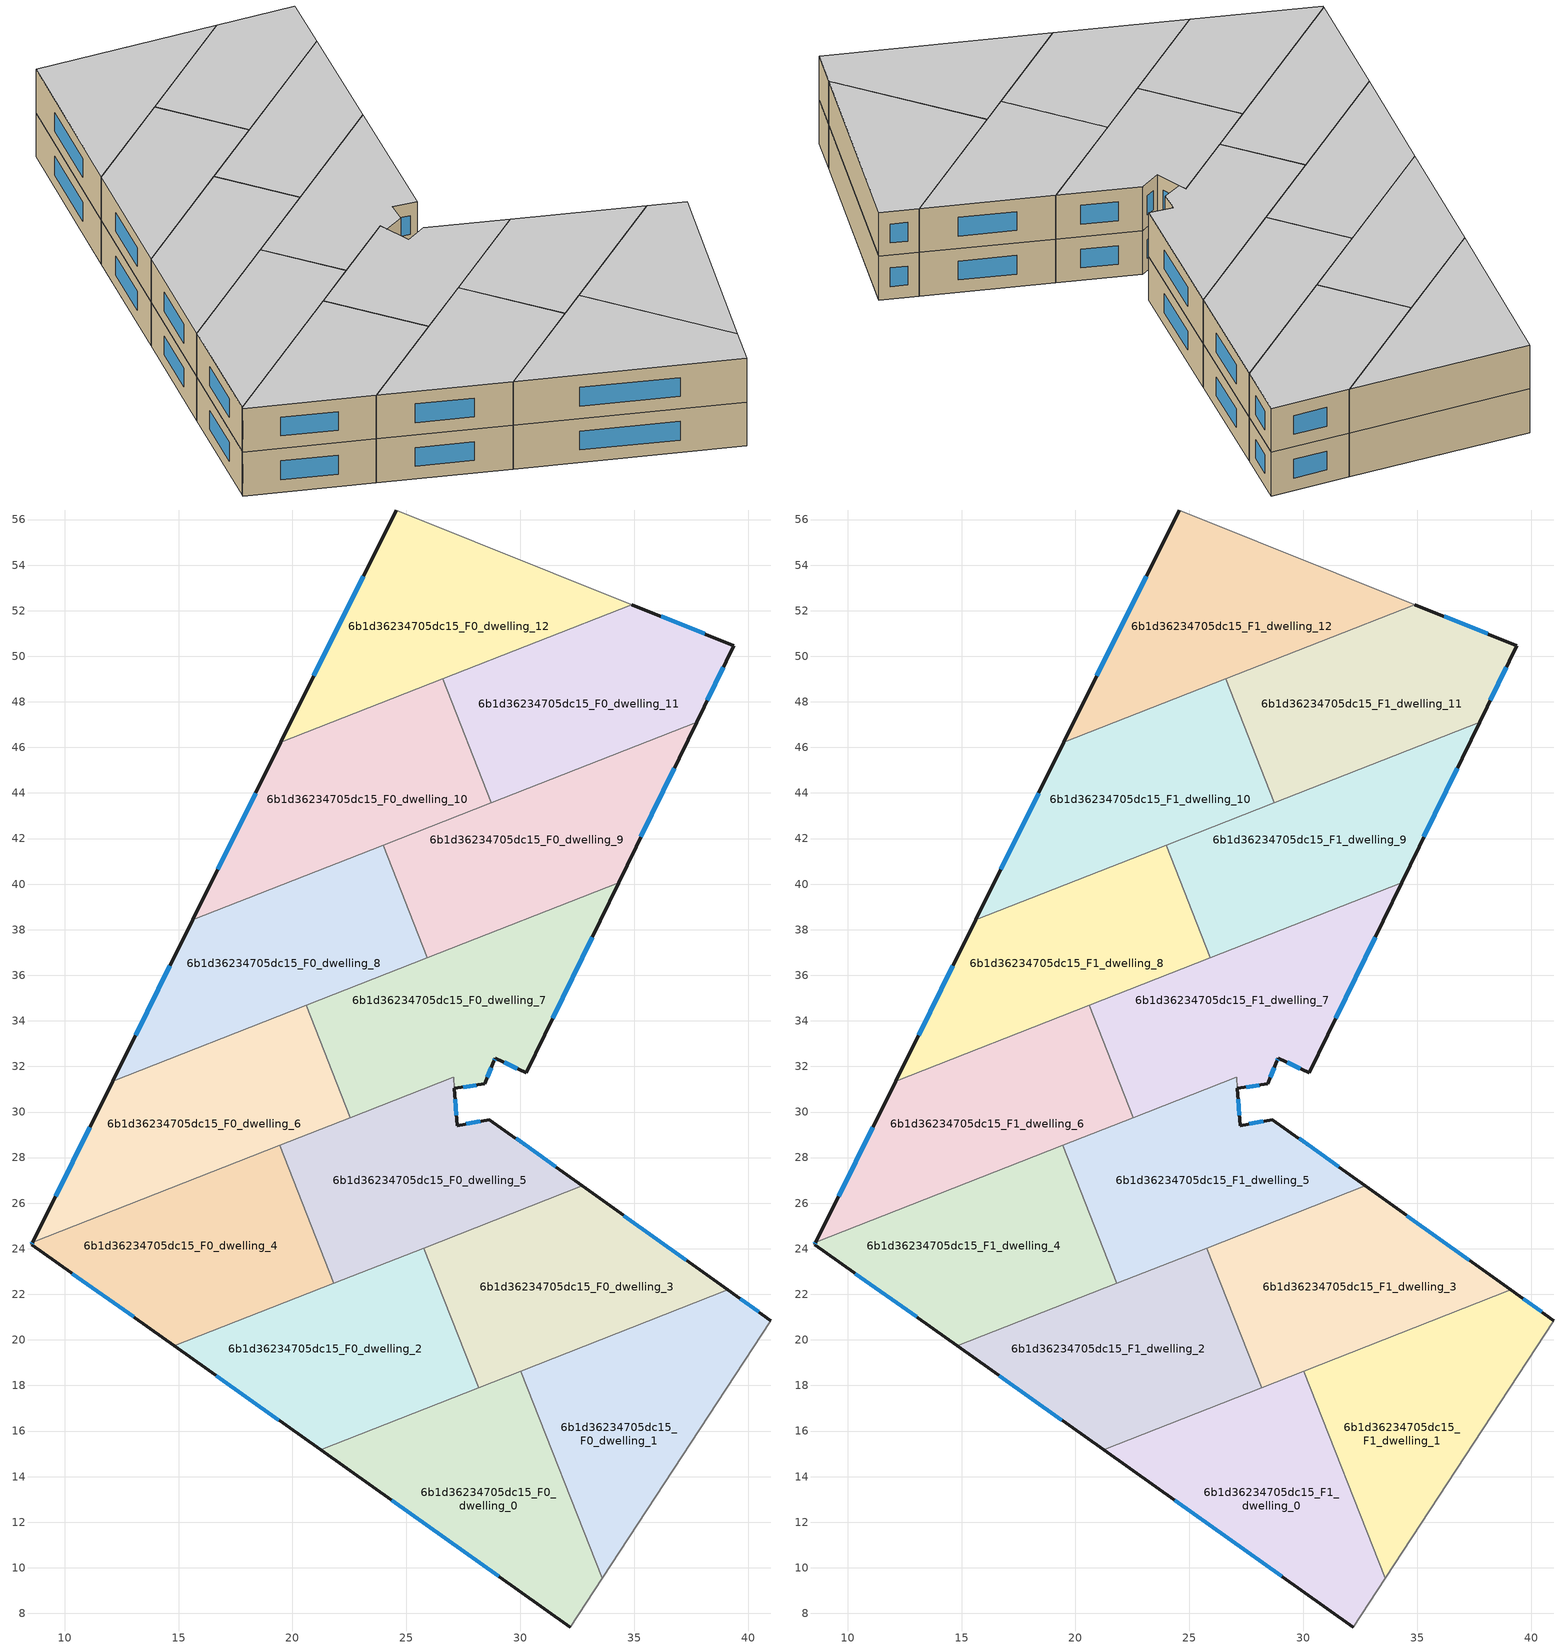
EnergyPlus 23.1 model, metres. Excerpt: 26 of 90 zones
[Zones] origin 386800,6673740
6b1d36234705dc15_F0_dwelling_0
 floor ground (EU_floor_Construction): 30.03,18.63 33.59,9.54 32.19,7.4 21.23,15.18 z0
 wall outside (EU_wall_Construction): 21.23,15.18 32.19,7.4 z0:3
 wall to 6b1d36234705dc15_F0_dwelling_1 (EU_wall_Construction): 33.59,9.54 30.03,18.63 z0:3
 wall adiabatic (EU_wall_Construction): 32.19,7.4 33.59,9.54 z0:3
 wall to 6b1d36234705dc15_F0_dwelling_2 (EU_wall_Construction): 28.17,17.9 21.23,15.18 z0:3
 wall to 6b1d36234705dc15_F0_dwelling_3 (EU_wall_Construction): 30.03,18.63 28.17,17.9 z0:3
 window (EU_Window_Construction): 24.36,12.96 29.06,9.62 z0.86:2.14
6b1d36234705dc15_F0_dwelling_1
 floor ground (EU_floor_Construction): 40.99,20.84 33.59,9.54 30.03,18.63 39.11,22.19 z0
 wall outside (EU_wall_Construction): 40.99,20.84 39.11,22.19 z0:3
 wall adiabatic (EU_wall_Construction): 33.59,9.54 40.99,20.84 z0:3
 wall to 6b1d36234705dc15_F0_dwelling_3 (EU_wall_Construction): 39.11,22.19 30.03,18.63 z0:3
 window (EU_Window_Construction): 40.46,21.23 39.65,21.81 z0.86:2.14
6b1d36234705dc15_F0_dwelling_10
 floor ground (EU_floor_Construction): 26.59,49 28.72,43.57 15.63,38.44 19.49,46.22 z0
 wall outside (EU_wall_Construction): 19.49,46.22 15.63,38.44 z0:3
 wall to 6b1d36234705dc15_F0_dwelling_11 (EU_wall_Construction): 28.72,43.57 26.59,49 z0:3
 wall to 6b1d36234705dc15_F0_dwelling_12 (EU_wall_Construction): 26.59,49 19.49,46.22 z0:3
 wall to 6b1d36234705dc15_F0_dwelling_8 (EU_wall_Construction): 15.63,38.44 23.98,41.71 z0:3
 wall to 6b1d36234705dc15_F0_dwelling_9 (EU_wall_Construction): 23.98,41.71 28.72,43.57 z0:3
 window (EU_Window_Construction): 18.39,44 16.73,40.66 z0.86:2.14
6b1d36234705dc15_F0_dwelling_11
 floor ground (EU_floor_Construction): 39.37,50.47 37.74,47.11 28.72,43.57 26.59,49 34.9,52.26 z0
 wall outside (EU_wall_Construction): 37.74,47.11 39.37,50.47 34.9,52.26 z0:3
 wall to 6b1d36234705dc15_F0_dwelling_9 (EU_wall_Construction): 28.72,43.57 37.74,47.11 z0:3
 wall to 6b1d36234705dc15_F0_dwelling_12 (EU_wall_Construction): 34.9,52.26 26.59,49 z0:3
 window (EU_Window_Construction): 38.2,48.07 38.9,49.51 / 38.09,50.98 36.17,51.75 z0.86:2.14
6b1d36234705dc15_F0_dwelling_12
 floor ground (EU_floor_Construction): 34.9,52.26 19.49,46.22 24.55,56.42 z0
 wall outside (EU_wall_Construction): 24.55,56.42 19.49,46.22 z0:3
 wall adiabatic (EU_wall_Construction): 34.9,52.26 24.55,56.42 z0:3
 window (EU_Window_Construction): 23.1,53.5 20.93,49.13 z0.86:2.14
6b1d36234705dc15_F0_dwelling_2
 floor ground (EU_floor_Construction): 25.77,24.03 28.17,17.9 21.23,15.18 14.82,19.74 z0
 wall outside (EU_wall_Construction): 14.82,19.74 21.23,15.18 z0:3
 wall to 6b1d36234705dc15_F0_dwelling_3 (EU_wall_Construction): 28.17,17.9 25.77,24.03 z0:3
 wall to 6b1d36234705dc15_F0_dwelling_4 (EU_wall_Construction): 21.82,22.48 14.82,19.74 z0:3
 wall to 6b1d36234705dc15_F0_dwelling_5 (EU_wall_Construction): 25.77,24.03 21.82,22.48 z0:3
 window (EU_Window_Construction): 16.65,18.43 19.4,16.48 z0.86:2.14
6b1d36234705dc15_F0_dwelling_3
 floor ground (EU_floor_Construction): 39.11,22.19 28.17,17.9 25.77,24.03 32.72,26.76 z0
 wall outside (EU_wall_Construction): 39.11,22.19 32.72,26.76 z0:3
 wall to 6b1d36234705dc15_F0_dwelling_5 (EU_wall_Construction): 32.72,26.76 25.77,24.03 z0:3
 window (EU_Window_Construction): 37.28,23.49 34.55,25.45 z0.86:2.14
6b1d36234705dc15_F0_dwelling_4
 floor ground (EU_floor_Construction): 19.44,28.54 21.82,22.48 14.82,19.74 8.55,24.18 8.61,24.29 z0
 wall outside (EU_wall_Construction): 8.61,24.29 8.55,24.18 14.82,19.74 z0:3
 wall to 6b1d36234705dc15_F0_dwelling_5 (EU_wall_Construction): 21.82,22.48 19.44,28.54 z0:3
 wall to 6b1d36234705dc15_F0_dwelling_6 (EU_wall_Construction): 19.44,28.54 8.61,24.29 z0:3
 window (EU_Window_Construction): 8.59,24.26 8.57,24.21 / 10.34,22.91 13.03,21.01 z0.86:2.14
6b1d36234705dc15_F0_dwelling_5
 floor ground (EU_floor_Construction): 28.65,29.67 32.72,26.76 21.82,22.48 19.44,28.54 27.06,31.53 27.23,29.4 z0
 wall outside (EU_wall_Construction): 32.72,26.76 28.65,29.67 27.23,29.4 27.1,31.03 z0:3
 wall to 6b1d36234705dc15_F0_dwelling_7 (EU_wall_Construction): 27.06,31.53 22.53,29.75 / 27.1,31.03 27.07,31.53 z0:3
 wall to 6b1d36234705dc15_F0_dwelling_6 (EU_wall_Construction): 22.53,29.75 19.44,28.54 z0:3
 window (EU_Window_Construction): 28.24,29.59 27.63,29.48 / 31.56,27.59 29.81,28.84 / 27.19,29.87 27.14,30.57 z0.86:2.14
6b1d36234705dc15_F0_dwelling_6
 floor ground (EU_floor_Construction): 20.6,34.68 22.53,29.75 8.61,24.29 12.11,31.35 z0
 wall outside (EU_wall_Construction): 12.11,31.35 8.61,24.29 z0:3
 wall to 6b1d36234705dc15_F0_dwelling_7 (EU_wall_Construction): 22.53,29.75 20.6,34.68 z0:3
 wall to 6b1d36234705dc15_F0_dwelling_8 (EU_wall_Construction): 20.6,34.68 12.11,31.35 z0:3
 window (EU_Window_Construction): 11.11,29.33 9.61,26.31 z0.86:2.14
6b1d36234705dc15_F0_dwelling_7
 floor ground (EU_floor_Construction): 34.31,40.05 30.27,31.72 28.89,32.37 28.83,32.22 28.43,31.24 27.1,31.03 27.07,31.53 22.53,29.75 20.6,34.68 z0
 wall outside (EU_wall_Construction): 27.1,31.03 28.43,31.24 28.83,32.22 28.89,32.37 30.27,31.72 34.31,40.05 z0:3
 wall to 6b1d36234705dc15_F0_dwelling_9 (EU_wall_Construction): 34.31,40.05 25.92,36.76 z0:3
 wall to 6b1d36234705dc15_F0_dwelling_8 (EU_wall_Construction): 25.92,36.76 20.6,34.68 z0:3
 window (EU_Window_Construction): 31.42,34.1 33.16,37.67 / 29.28,32.18 29.87,31.91 / 28.85,32.26 28.87,32.33 / 28.55,31.52 28.72,31.94 / 27.48,31.09 28.05,31.18 z0.86:2.14
6b1d36234705dc15_F0_dwelling_8
 floor ground (EU_floor_Construction): 23.98,41.71 25.92,36.76 12.11,31.35 15.63,38.44 z0
 wall outside (EU_wall_Construction): 15.63,38.44 12.11,31.35 z0:3
 wall to 6b1d36234705dc15_F0_dwelling_9 (EU_wall_Construction): 25.92,36.76 23.98,41.71 z0:3
 window (EU_Window_Construction): 14.62,36.41 13.12,33.38 z0.86:2.14
6b1d36234705dc15_F0_dwelling_9
 floor ground (EU_floor_Construction): 37.74,47.11 34.31,40.05 25.92,36.76 23.98,41.71 z0
 wall outside (EU_wall_Construction): 34.31,40.05 37.74,47.11 z0:3
 window (EU_Window_Construction): 35.29,42.07 36.76,45.09 z0.86:2.14
6b1d36234705dc15_F1_dwelling_0
 floor to 6b1d36234705dc15_F0_dwelling_0 (EU_floor_Construction): 30.03,18.63 33.59,9.54 32.19,7.4 21.23,15.18 z3
 wall outside (EU_wall_Construction): 21.23,15.18 32.19,7.4 z3:6
 wall to 6b1d36234705dc15_F1_dwelling_1 (EU_wall_Construction): 33.59,9.54 30.03,18.63 z3:6
 wall adiabatic (EU_wall_Construction): 32.19,7.4 33.59,9.54 z3:6
 wall to 6b1d36234705dc15_F1_dwelling_2 (EU_wall_Construction): 28.17,17.9 21.23,15.18 z3:6
 wall to 6b1d36234705dc15_F1_dwelling_3 (EU_wall_Construction): 30.03,18.63 28.17,17.9 z3:6
 window (EU_Window_Construction): 24.36,12.96 29.06,9.62 z3.86:5.14
 ceiling to 6b1d36234705dc15_F2_dwelling_0 (EU_floor_Construction): 32.19,7.4 33.59,9.54 30.03,18.63 21.23,15.18 z6
6b1d36234705dc15_F1_dwelling_1
 floor to 6b1d36234705dc15_F0_dwelling_1 (EU_floor_Construction): 40.99,20.84 33.59,9.54 30.03,18.63 39.11,22.19 z3
 wall outside (EU_wall_Construction): 40.99,20.84 39.11,22.19 z3:6
 wall adiabatic (EU_wall_Construction): 33.59,9.54 40.99,20.84 z3:6
 wall to 6b1d36234705dc15_F1_dwelling_3 (EU_wall_Construction): 39.11,22.19 30.03,18.63 z3:6
 window (EU_Window_Construction): 40.46,21.23 39.65,21.81 z3.86:5.14
 ceiling to 6b1d36234705dc15_F2_dwelling_1 (EU_floor_Construction): 33.59,9.54 40.99,20.84 39.11,22.19 30.03,18.63 z6
6b1d36234705dc15_F1_dwelling_10
 floor to 6b1d36234705dc15_F0_dwelling_10 (EU_floor_Construction): 26.59,49 28.72,43.57 15.63,38.44 19.49,46.22 z3
 wall outside (EU_wall_Construction): 19.49,46.22 15.63,38.44 z3:6
 wall to 6b1d36234705dc15_F1_dwelling_11 (EU_wall_Construction): 28.72,43.57 26.59,49 z3:6
 wall to 6b1d36234705dc15_F1_dwelling_12 (EU_wall_Construction): 26.59,49 19.49,46.22 z3:6
 wall to 6b1d36234705dc15_F1_dwelling_8 (EU_wall_Construction): 15.63,38.44 23.98,41.71 z3:6
 wall to 6b1d36234705dc15_F1_dwelling_9 (EU_wall_Construction): 23.98,41.71 28.72,43.57 z3:6
 window (EU_Window_Construction): 18.39,44 16.73,40.66 z3.86:5.14
 ceiling to 6b1d36234705dc15_F2_dwelling_10 (EU_floor_Construction): 28.72,43.57 26.59,49 19.49,46.22 15.63,38.44 z6
6b1d36234705dc15_F1_dwelling_11
 floor to 6b1d36234705dc15_F0_dwelling_11 (EU_floor_Construction): 39.37,50.47 37.74,47.11 28.72,43.57 26.59,49 34.9,52.26 z3
 wall outside (EU_wall_Construction): 37.74,47.11 39.37,50.47 34.9,52.26 z3:6
 wall to 6b1d36234705dc15_F1_dwelling_9 (EU_wall_Construction): 28.72,43.57 37.74,47.11 z3:6
 wall to 6b1d36234705dc15_F1_dwelling_12 (EU_wall_Construction): 34.9,52.26 26.59,49 z3:6
 window (EU_Window_Construction): 38.2,48.07 38.9,49.51 / 38.09,50.98 36.17,51.75 z3.86:5.14
 ceiling to 6b1d36234705dc15_F2_dwelling_11 (EU_floor_Construction): 37.74,47.11 39.37,50.47 34.9,52.26 26.59,49 28.72,43.57 z6
6b1d36234705dc15_F1_dwelling_12
 floor to 6b1d36234705dc15_F0_dwelling_12 (EU_floor_Construction): 34.9,52.26 19.49,46.22 24.55,56.42 z3
 wall outside (EU_wall_Construction): 24.55,56.42 19.49,46.22 z3:6
 wall adiabatic (EU_wall_Construction): 34.9,52.26 24.55,56.42 z3:6
 window (EU_Window_Construction): 23.1,53.5 20.93,49.13 z3.86:5.14
 ceiling to 6b1d36234705dc15_F2_dwelling_12 (EU_floor_Construction): 34.9,52.26 24.55,56.42 19.49,46.22 z6
6b1d36234705dc15_F1_dwelling_2
 floor to 6b1d36234705dc15_F0_dwelling_2 (EU_floor_Construction): 25.77,24.03 28.17,17.9 21.23,15.18 14.82,19.74 z3
 wall outside (EU_wall_Construction): 14.82,19.74 21.23,15.18 z3:6
 wall to 6b1d36234705dc15_F1_dwelling_3 (EU_wall_Construction): 28.17,17.9 25.77,24.03 z3:6
 wall to 6b1d36234705dc15_F1_dwelling_4 (EU_wall_Construction): 21.82,22.48 14.82,19.74 z3:6
 wall to 6b1d36234705dc15_F1_dwelling_5 (EU_wall_Construction): 25.77,24.03 21.82,22.48 z3:6
 window (EU_Window_Construction): 16.65,18.43 19.4,16.48 z3.86:5.14
 ceiling to 6b1d36234705dc15_F2_dwelling_2 (EU_floor_Construction): 28.17,17.9 25.77,24.03 14.82,19.74 21.23,15.18 z6
6b1d36234705dc15_F1_dwelling_3
 floor to 6b1d36234705dc15_F0_dwelling_3 (EU_floor_Construction): 39.11,22.19 28.17,17.9 25.77,24.03 32.72,26.76 z3
 wall outside (EU_wall_Construction): 39.11,22.19 32.72,26.76 z3:6
 wall to 6b1d36234705dc15_F1_dwelling_5 (EU_wall_Construction): 32.72,26.76 25.77,24.03 z3:6
 window (EU_Window_Construction): 37.28,23.49 34.55,25.45 z3.86:5.14
 ceiling to 6b1d36234705dc15_F2_dwelling_3 (EU_floor_Construction): 39.11,22.19 32.72,26.76 25.77,24.03 28.17,17.9 z6
6b1d36234705dc15_F1_dwelling_4
 floor to 6b1d36234705dc15_F0_dwelling_4 (EU_floor_Construction): 19.44,28.54 21.82,22.48 14.82,19.74 8.55,24.18 8.61,24.29 z3
 wall outside (EU_wall_Construction): 8.61,24.29 8.55,24.18 14.82,19.74 z3:6
 wall to 6b1d36234705dc15_F1_dwelling_5 (EU_wall_Construction): 21.82,22.48 19.44,28.54 z3:6
 wall to 6b1d36234705dc15_F1_dwelling_6 (EU_wall_Construction): 19.44,28.54 8.61,24.29 z3:6
 window (EU_Window_Construction): 8.59,24.26 8.57,24.21 / 10.34,22.91 13.03,21.01 z3.86:5.14
 ceiling to 6b1d36234705dc15_F2_dwelling_4 (EU_floor_Construction): 21.82,22.48 19.44,28.54 8.61,24.29 8.55,24.18 14.82,19.74 z6
6b1d36234705dc15_F1_dwelling_5
 floor to 6b1d36234705dc15_F0_dwelling_5 (EU_floor_Construction): 28.65,29.67 32.72,26.76 21.82,22.48 19.44,28.54 27.07,31.53 27.23,29.4 z3
 wall outside (EU_wall_Construction): 32.72,26.76 28.65,29.67 27.23,29.4 27.1,31.03 z3:6
 wall to 6b1d36234705dc15_F1_dwelling_7 (EU_wall_Construction): 27.06,31.53 22.53,29.75 / 27.1,31.03 27.07,31.53 z3:6
 wall to 6b1d36234705dc15_F1_dwelling_6 (EU_wall_Construction): 22.53,29.75 19.44,28.54 z3:6
 window (EU_Window_Construction): 28.24,29.59 27.63,29.48 / 31.56,27.59 29.81,28.84 / 27.19,29.87 27.14,30.57 z3.86:5.14
 ceiling to 6b1d36234705dc15_F2_dwelling_5 (EU_floor_Construction): 32.72,26.76 28.65,29.67 27.23,29.4 27.07,31.53 19.44,28.54 21.82,22.48 z6
6b1d36234705dc15_F1_dwelling_6
 floor to 6b1d36234705dc15_F0_dwelling_6 (EU_floor_Construction): 20.6,34.68 22.53,29.75 8.61,24.29 12.11,31.35 z3
 wall outside (EU_wall_Construction): 12.11,31.35 8.61,24.29 z3:6
 wall to 6b1d36234705dc15_F1_dwelling_7 (EU_wall_Construction): 22.53,29.75 20.6,34.68 z3:6
 wall to 6b1d36234705dc15_F1_dwelling_8 (EU_wall_Construction): 20.6,34.68 12.11,31.35 z3:6
 window (EU_Window_Construction): 11.11,29.33 9.61,26.31 z3.86:5.14
 ceiling to 6b1d36234705dc15_F2_dwelling_6 (EU_floor_Construction): 22.53,29.75 20.6,34.68 12.11,31.35 8.61,24.29 z6
6b1d36234705dc15_F1_dwelling_7
 floor to 6b1d36234705dc15_F0_dwelling_7 (EU_floor_Construction): 34.31,40.05 30.27,31.72 28.89,32.37 28.83,32.22 28.43,31.24 27.1,31.03 27.07,31.53 22.53,29.75 20.6,34.68 z3
 wall outside (EU_wall_Construction): 27.1,31.03 28.43,31.24 28.83,32.22 28.89,32.37 30.27,31.72 34.31,40.05 z3:6
 wall to 6b1d36234705dc15_F1_dwelling_9 (EU_wall_Construction): 34.31,40.05 25.92,36.76 z3:6
 wall to 6b1d36234705dc15_F1_dwelling_8 (EU_wall_Construction): 25.92,36.76 20.6,34.68 z3:6
 window (EU_Window_Construction): 31.42,34.1 33.16,37.67 / 29.28,32.18 29.87,31.91 / 28.85,32.26 28.87,32.33 / 28.55,31.52 28.72,31.94 / 27.48,31.09 28.05,31.18 z3.86:5.14
 ceiling to 6b1d36234705dc15_F2_dwelling_7 (EU_floor_Construction): 30.27,31.72 34.31,40.05 20.6,34.68 22.53,29.75 27.07,31.53 27.1,31.03 28.43,31.24 28.83,32.22 28.89,32.37 z6
6b1d36234705dc15_F1_dwelling_8
 floor to 6b1d36234705dc15_F0_dwelling_8 (EU_floor_Construction): 23.98,41.71 25.92,36.76 12.11,31.35 15.63,38.44 z3
 wall outside (EU_wall_Construction): 15.63,38.44 12.11,31.35 z3:6
 wall to 6b1d36234705dc15_F1_dwelling_9 (EU_wall_Construction): 25.92,36.76 23.98,41.71 z3:6
 window (EU_Window_Construction): 14.62,36.41 13.12,33.38 z3.86:5.14
 ceiling to 6b1d36234705dc15_F2_dwelling_8 (EU_floor_Construction): 25.92,36.76 23.98,41.71 15.63,38.44 12.11,31.35 z6
6b1d36234705dc15_F1_dwelling_9
 floor to 6b1d36234705dc15_F0_dwelling_9 (EU_floor_Construction): 37.74,47.11 34.31,40.05 25.92,36.76 23.98,41.71 z3
 wall outside (EU_wall_Construction): 34.31,40.05 37.74,47.11 z3:6
 window (EU_Window_Construction): 35.29,42.07 36.76,45.09 z3.86:5.14
 ceiling to 6b1d36234705dc15_F2_dwelling_9 (EU_floor_Construction): 34.31,40.05 37.74,47.11 23.98,41.71 25.92,36.76 z6
[Building]
EU S2 Campaign: North Axis=0; Terrain=City; Solar Distribution=FullExterior
[Site:Location]
Helsinki-Vantaa.AP: Latitude=60.317; Longitude=24.963; Time Zone=2; Elevation=54.6
[SizingPeriod:WeatherFileDays]
AnnualSizingPeriod: Begin Month=1; Begin Day of Month=1; End Month=12; End Day of Month=31; Day of Week for Start Day=Monday; Use Weather File Daylight Saving Period=No; Use Weather File Rain and Snow Indicators=No
[MATERIAL]
EU_InternalMass_Material: Roughness=MediumRough; Thickness=0.1; Conductivity=1; Density=1800; Specific Heat=900; Thermal Absorptance=0.9; Solar Absorptance=0.7; Visible Absorptance=0.7
[MATERIAL:NOMASS] Roughness=MediumRough; Thermal Absorptance=0.9; Solar Absorptance=0.7; Visible Absorptance=0.7
Name | Thermal Resistance
EU_wall_NoMass | 1.10183
EU_floor_NoMass | 1.70606
[WINDOWMATERIAL:SIMPLEGLAZINGSYSTEM]
EU_Window_SimpleGlazing: UFactor=3.11035; Solar Heat Gain Coefficient=0.8; Visible Transmittance=0.8
[CONSTRUCTION]
EU_wall_Construction: EU_wall_NoMass
EU_floor_Construction: EU_floor_NoMass
EU_Window_Construction: EU_Window_SimpleGlazing
EU_InternalMass_Construction: EU_InternalMass_Material
[ZONE] Type=1; Multiplier=1; Ceiling Height=autocalculate; Floor Area=autocalculate; Part of Total Floor Area=Yes
Name | Volume
6b1d36234705dc15_F0_dwelling_0; 6b1d36234705dc15_F1_dwelling_0 | 189.775
6b1d36234705dc15_F0_dwelling_1; 6b1d36234705dc15_F1_dwelling_1 | 189.795
6b1d36234705dc15_F0_dwelling_10; 6b1d36234705dc15_F1_dwelling_10 | 189.772
6b1d36234705dc15_F0_dwelling_11; 6b1d36234705dc15_F1_dwelling_11; 6b1d36234705dc15_F0_dwelling_2; 6b1d36234705dc15_F1_dwelling_2 | 189.777
6b1d36234705dc15_F0_dwelling_12; 6b1d36234705dc15_F1_dwelling_12 | 189.807
6b1d36234705dc15_F0_dwelling_3; 6b1d36234705dc15_F1_dwelling_3 | 189.779
6b1d36234705dc15_F0_dwelling_4; 6b1d36234705dc15_F1_dwelling_4 | 188.34
6b1d36234705dc15_F0_dwelling_5 | 185.131
6b1d36234705dc15_F1_dwelling_5 | 185.147
6b1d36234705dc15_F0_dwelling_6; 6b1d36234705dc15_F1_dwelling_6 | 191.244
6b1d36234705dc15_F0_dwelling_7; 6b1d36234705dc15_F1_dwelling_7 | 194.443
6b1d36234705dc15_F0_dwelling_8; 6b1d36234705dc15_F1_dwelling_8 | 189.802
6b1d36234705dc15_F0_dwelling_9; 6b1d36234705dc15_F1_dwelling_9 | 189.782
[INTERNALMASS] Construction=EU_InternalMass_Construction
Name | Zone or ZoneList | Surface Area
6b1d36234705dc15_F0_dwelling_0_EU_InternalMass | 6b1d36234705dc15_F0_dwelling_0 | 63.258
6b1d36234705dc15_F0_dwelling_1_EU_InternalMass | 6b1d36234705dc15_F0_dwelling_1 | 63.2624
6b1d36234705dc15_F0_dwelling_2_EU_InternalMass | 6b1d36234705dc15_F0_dwelling_2 | 63.2564
6b1d36234705dc15_F0_dwelling_3_EU_InternalMass | 6b1d36234705dc15_F0_dwelling_3 | 63.2593
6b1d36234705dc15_F0_dwelling_4_EU_InternalMass | 6b1d36234705dc15_F0_dwelling_4 | 62.7788
6b1d36234705dc15_F0_dwelling_5_EU_InternalMass | 6b1d36234705dc15_F0_dwelling_5 | 61.716
6b1d36234705dc15_F0_dwelling_6_EU_InternalMass | 6b1d36234705dc15_F0_dwelling_6 | 63.7488
6b1d36234705dc15_F0_dwelling_7_EU_InternalMass | 6b1d36234705dc15_F0_dwelling_7 | 64.8166
6b1d36234705dc15_F0_dwelling_8_EU_InternalMass | 6b1d36234705dc15_F0_dwelling_8 | 63.2682
6b1d36234705dc15_F0_dwelling_9_EU_InternalMass | 6b1d36234705dc15_F0_dwelling_9 | 63.273
6b1d36234705dc15_F0_dwelling_10_EU_InternalMass | 6b1d36234705dc15_F0_dwelling_10 | 63.2556
6b1d36234705dc15_F0_dwelling_11_EU_InternalMass | 6b1d36234705dc15_F0_dwelling_11 | 63.2594
6b1d36234705dc15_F0_dwelling_12_EU_InternalMass | 6b1d36234705dc15_F0_dwelling_12 | 63.2689
6b1d36234705dc15_F1_dwelling_0_EU_InternalMass | 6b1d36234705dc15_F1_dwelling_0 | 63.258
6b1d36234705dc15_F1_dwelling_1_EU_InternalMass | 6b1d36234705dc15_F1_dwelling_1 | 63.2624
6b1d36234705dc15_F1_dwelling_2_EU_InternalMass | 6b1d36234705dc15_F1_dwelling_2 | 63.2564
6b1d36234705dc15_F1_dwelling_3_EU_InternalMass | 6b1d36234705dc15_F1_dwelling_3 | 63.2593
6b1d36234705dc15_F1_dwelling_4_EU_InternalMass | 6b1d36234705dc15_F1_dwelling_4 | 62.7788
6b1d36234705dc15_F1_dwelling_5_EU_InternalMass | 6b1d36234705dc15_F1_dwelling_5 | 61.716
6b1d36234705dc15_F1_dwelling_6_EU_InternalMass | 6b1d36234705dc15_F1_dwelling_6 | 63.7488
6b1d36234705dc15_F1_dwelling_7_EU_InternalMass | 6b1d36234705dc15_F1_dwelling_7 | 64.8166
6b1d36234705dc15_F1_dwelling_8_EU_InternalMass | 6b1d36234705dc15_F1_dwelling_8 | 63.2682
6b1d36234705dc15_F1_dwelling_9_EU_InternalMass | 6b1d36234705dc15_F1_dwelling_9 | 63.273
6b1d36234705dc15_F1_dwelling_10_EU_InternalMass | 6b1d36234705dc15_F1_dwelling_10 | 63.2556
6b1d36234705dc15_F1_dwelling_11_EU_InternalMass | 6b1d36234705dc15_F1_dwelling_11 | 63.2594
6b1d36234705dc15_F1_dwelling_12_EU_InternalMass | 6b1d36234705dc15_F1_dwelling_12 | 63.2689
[OTHEREQUIPMENT] Fuel Type=Electricity; Design Level Calculation Method=Watts/Area; Power per Zone Floor Area=1; Fraction Latent=0; Fraction Radiant=0; Fraction Lost=0; Carbon Dioxide Generation Rate=0; EndUse Subcategory=EU_Step8_InternalGains
Name | Zone or ZoneList or Space or SpaceList | Schedule
EU_Step8_InternalGain_6b1d36234705dc15_F0_dwelling_0_f000 | 6b1d36234705dc15_F0_dwelling_0 | EU_Step8_GainSchedule_6b1d36234705dc15_F0_dwelling_0_f000
EU_Step8_InternalGain_6b1d36234705dc15_F0_dwelling_1_f000 | 6b1d36234705dc15_F0_dwelling_1 | EU_Step8_GainSchedule_6b1d36234705dc15_F0_dwelling_1_f000
EU_Step8_InternalGain_6b1d36234705dc15_F0_dwelling_2_f000 | 6b1d36234705dc15_F0_dwelling_2 | EU_Step8_GainSchedule_6b1d36234705dc15_F0_dwelling_2_f000
EU_Step8_InternalGain_6b1d36234705dc15_F0_dwelling_3_f000 | 6b1d36234705dc15_F0_dwelling_3 | EU_Step8_GainSchedule_6b1d36234705dc15_F0_dwelling_3_f000
EU_Step8_InternalGain_6b1d36234705dc15_F0_dwelling_4_f000 | 6b1d36234705dc15_F0_dwelling_4 | EU_Step8_GainSchedule_6b1d36234705dc15_F0_dwelling_4_f000
EU_Step8_InternalGain_6b1d36234705dc15_F0_dwelling_5_f000 | 6b1d36234705dc15_F0_dwelling_5 | EU_Step8_GainSchedule_6b1d36234705dc15_F0_dwelling_5_f000
EU_Step8_InternalGain_6b1d36234705dc15_F0_dwelling_6_f000 | 6b1d36234705dc15_F0_dwelling_6 | EU_Step8_GainSchedule_6b1d36234705dc15_F0_dwelling_6_f000
EU_Step8_InternalGain_6b1d36234705dc15_F0_dwelling_7_f000 | 6b1d36234705dc15_F0_dwelling_7 | EU_Step8_GainSchedule_6b1d36234705dc15_F0_dwelling_7_f000
EU_Step8_InternalGain_6b1d36234705dc15_F0_dwelling_8_f000 | 6b1d36234705dc15_F0_dwelling_8 | EU_Step8_GainSchedule_6b1d36234705dc15_F0_dwelling_8_f000
EU_Step8_InternalGain_6b1d36234705dc15_F0_dwelling_9_f000 | 6b1d36234705dc15_F0_dwelling_9 | EU_Step8_GainSchedule_6b1d36234705dc15_F0_dwelling_9_f000
EU_Step8_InternalGain_6b1d36234705dc15_F0_dwelling_10_f000 | 6b1d36234705dc15_F0_dwelling_10 | EU_Step8_GainSchedule_6b1d36234705dc15_F0_dwelling_10_f000
EU_Step8_InternalGain_6b1d36234705dc15_F0_dwelling_11_f000 | 6b1d36234705dc15_F0_dwelling_11 | EU_Step8_GainSchedule_6b1d36234705dc15_F0_dwelling_11_f000
EU_Step8_InternalGain_6b1d36234705dc15_F0_dwelling_12_f000 | 6b1d36234705dc15_F0_dwelling_12 | EU_Step8_GainSchedule_6b1d36234705dc15_F0_dwelling_12_f000
EU_Step8_InternalGain_6b1d36234705dc15_F1_dwelling_0_f000 | 6b1d36234705dc15_F1_dwelling_0 | EU_Step8_GainSchedule_6b1d36234705dc15_F1_dwelling_0_f000
EU_Step8_InternalGain_6b1d36234705dc15_F1_dwelling_1_f000 | 6b1d36234705dc15_F1_dwelling_1 | EU_Step8_GainSchedule_6b1d36234705dc15_F1_dwelling_1_f000
EU_Step8_InternalGain_6b1d36234705dc15_F1_dwelling_2_f000 | 6b1d36234705dc15_F1_dwelling_2 | EU_Step8_GainSchedule_6b1d36234705dc15_F1_dwelling_2_f000
EU_Step8_InternalGain_6b1d36234705dc15_F1_dwelling_3_f000 | 6b1d36234705dc15_F1_dwelling_3 | EU_Step8_GainSchedule_6b1d36234705dc15_F1_dwelling_3_f000
EU_Step8_InternalGain_6b1d36234705dc15_F1_dwelling_4_f000 | 6b1d36234705dc15_F1_dwelling_4 | EU_Step8_GainSchedule_6b1d36234705dc15_F1_dwelling_4_f000
EU_Step8_InternalGain_6b1d36234705dc15_F1_dwelling_5_f000 | 6b1d36234705dc15_F1_dwelling_5 | EU_Step8_GainSchedule_6b1d36234705dc15_F1_dwelling_5_f000
EU_Step8_InternalGain_6b1d36234705dc15_F1_dwelling_6_f000 | 6b1d36234705dc15_F1_dwelling_6 | EU_Step8_GainSchedule_6b1d36234705dc15_F1_dwelling_6_f000
EU_Step8_InternalGain_6b1d36234705dc15_F1_dwelling_7_f000 | 6b1d36234705dc15_F1_dwelling_7 | EU_Step8_GainSchedule_6b1d36234705dc15_F1_dwelling_7_f000
EU_Step8_InternalGain_6b1d36234705dc15_F1_dwelling_8_f000 | 6b1d36234705dc15_F1_dwelling_8 | EU_Step8_GainSchedule_6b1d36234705dc15_F1_dwelling_8_f000
EU_Step8_InternalGain_6b1d36234705dc15_F1_dwelling_9_f000 | 6b1d36234705dc15_F1_dwelling_9 | EU_Step8_GainSchedule_6b1d36234705dc15_F1_dwelling_9_f000
EU_Step8_InternalGain_6b1d36234705dc15_F1_dwelling_10_f000 | 6b1d36234705dc15_F1_dwelling_10 | EU_Step8_GainSchedule_6b1d36234705dc15_F1_dwelling_10_f000
EU_Step8_InternalGain_6b1d36234705dc15_F1_dwelling_11_f000 | 6b1d36234705dc15_F1_dwelling_11 | EU_Step8_GainSchedule_6b1d36234705dc15_F1_dwelling_11_f000
EU_Step8_InternalGain_6b1d36234705dc15_F1_dwelling_12_f000 | 6b1d36234705dc15_F1_dwelling_12 | EU_Step8_GainSchedule_6b1d36234705dc15_F1_dwelling_12_f000
[ZONEVENTILATION:DESIGNFLOWRATE] Schedule=EU_AlwaysOn; Design Flow Rate Calculation Method=AirChanges/Hour; Air Changes per Hour=0.756316; Ventilation Type=Natural; Fan Pressure Rise=0; Fan Total Efficiency=1; Constant Term Coefficient=1; Temperature Term Coefficient=0; Velocity Term Coefficient=0; Velocity Squared Term Coefficient=0; Minimum Indoor Temperature=-100; Maximum Indoor Temperature=100; Delta Temperature=-100; Minimum Outdoor Temperature=-100; Maximum Outdoor Temperature=100; Maximum Wind Speed=40
Name | Zone or ZoneList or Space or SpaceList
EU_ConstantAir_6b1d36234705dc15_F0_dwelling_0 | 6b1d36234705dc15_F0_dwelling_0
EU_ConstantAir_6b1d36234705dc15_F0_dwelling_1 | 6b1d36234705dc15_F0_dwelling_1
EU_ConstantAir_6b1d36234705dc15_F0_dwelling_2 | 6b1d36234705dc15_F0_dwelling_2
EU_ConstantAir_6b1d36234705dc15_F0_dwelling_3 | 6b1d36234705dc15_F0_dwelling_3
EU_ConstantAir_6b1d36234705dc15_F0_dwelling_4 | 6b1d36234705dc15_F0_dwelling_4
EU_ConstantAir_6b1d36234705dc15_F0_dwelling_5 | 6b1d36234705dc15_F0_dwelling_5
EU_ConstantAir_6b1d36234705dc15_F0_dwelling_6 | 6b1d36234705dc15_F0_dwelling_6
EU_ConstantAir_6b1d36234705dc15_F0_dwelling_7 | 6b1d36234705dc15_F0_dwelling_7
EU_ConstantAir_6b1d36234705dc15_F0_dwelling_8 | 6b1d36234705dc15_F0_dwelling_8
EU_ConstantAir_6b1d36234705dc15_F0_dwelling_9 | 6b1d36234705dc15_F0_dwelling_9
EU_ConstantAir_6b1d36234705dc15_F0_dwelling_10 | 6b1d36234705dc15_F0_dwelling_10
EU_ConstantAir_6b1d36234705dc15_F0_dwelling_11 | 6b1d36234705dc15_F0_dwelling_11
EU_ConstantAir_6b1d36234705dc15_F0_dwelling_12 | 6b1d36234705dc15_F0_dwelling_12
EU_ConstantAir_6b1d36234705dc15_F1_dwelling_0 | 6b1d36234705dc15_F1_dwelling_0
EU_ConstantAir_6b1d36234705dc15_F1_dwelling_1 | 6b1d36234705dc15_F1_dwelling_1
EU_ConstantAir_6b1d36234705dc15_F1_dwelling_2 | 6b1d36234705dc15_F1_dwelling_2
EU_ConstantAir_6b1d36234705dc15_F1_dwelling_3 | 6b1d36234705dc15_F1_dwelling_3
EU_ConstantAir_6b1d36234705dc15_F1_dwelling_4 | 6b1d36234705dc15_F1_dwelling_4
EU_ConstantAir_6b1d36234705dc15_F1_dwelling_5 | 6b1d36234705dc15_F1_dwelling_5
EU_ConstantAir_6b1d36234705dc15_F1_dwelling_6 | 6b1d36234705dc15_F1_dwelling_6
EU_ConstantAir_6b1d36234705dc15_F1_dwelling_7 | 6b1d36234705dc15_F1_dwelling_7
EU_ConstantAir_6b1d36234705dc15_F1_dwelling_8 | 6b1d36234705dc15_F1_dwelling_8
EU_ConstantAir_6b1d36234705dc15_F1_dwelling_9 | 6b1d36234705dc15_F1_dwelling_9
EU_ConstantAir_6b1d36234705dc15_F1_dwelling_10 | 6b1d36234705dc15_F1_dwelling_10
EU_ConstantAir_6b1d36234705dc15_F1_dwelling_11 | 6b1d36234705dc15_F1_dwelling_11
EU_ConstantAir_6b1d36234705dc15_F1_dwelling_12 | 6b1d36234705dc15_F1_dwelling_12
[HVACTEMPLATE:THERMOSTAT] Constant Heating Setpoint=20; Constant Cooling Setpoint=50
EU_HeatOnly_6b1d36234705dc15_F0_dwelling_0; EU_HeatOnly_6b1d36234705dc15_F0_dwelling_1; EU_HeatOnly_6b1d36234705dc15_F0_dwelling_2; EU_HeatOnly_6b1d36234705dc15_F0_dwelling_3; EU_HeatOnly_6b1d36234705dc15_F0_dwelling_4; EU_HeatOnly_6b1d36234705dc15_F0_dwelling_5; EU_HeatOnly_6b1d36234705dc15_F0_dwelling_6; EU_HeatOnly_6b1d36234705dc15_F0_dwelling_7; EU_HeatOnly_6b1d36234705dc15_F0_dwelling_8; EU_HeatOnly_6b1d36234705dc15_F0_dwelling_9; EU_HeatOnly_6b1d36234705dc15_F0_dwelling_10; EU_HeatOnly_6b1d36234705dc15_F0_dwelling_11; EU_HeatOnly_6b1d36234705dc15_F0_dwelling_12; EU_HeatOnly_6b1d36234705dc15_F1_dwelling_0; EU_HeatOnly_6b1d36234705dc15_F1_dwelling_1; EU_HeatOnly_6b1d36234705dc15_F1_dwelling_2; EU_HeatOnly_6b1d36234705dc15_F1_dwelling_3; EU_HeatOnly_6b1d36234705dc15_F1_dwelling_4; EU_HeatOnly_6b1d36234705dc15_F1_dwelling_5; EU_HeatOnly_6b1d36234705dc15_F1_dwelling_6; EU_HeatOnly_6b1d36234705dc15_F1_dwelling_7; EU_HeatOnly_6b1d36234705dc15_F1_dwelling_8; EU_HeatOnly_6b1d36234705dc15_F1_dwelling_9; EU_HeatOnly_6b1d36234705dc15_F1_dwelling_10; EU_HeatOnly_6b1d36234705dc15_F1_dwelling_11; EU_HeatOnly_6b1d36234705dc15_F1_dwelling_12; EU_HeatOnly_6b1d36234705dc15_F2_dwelling_0; EU_HeatOnly_6b1d36234705dc15_F2_dwelling_1; EU_HeatOnly_6b1d36234705dc15_F2_dwelling_2; EU_HeatOnly_6b1d36234705dc15_F2_dwelling_3; EU_HeatOnly_6b1d36234705dc15_F2_dwelling_4; EU_HeatOnly_6b1d36234705dc15_F2_dwelling_5; EU_HeatOnly_6b1d36234705dc15_F2_dwelling_6; EU_HeatOnly_6b1d36234705dc15_F2_dwelling_7; EU_HeatOnly_6b1d36234705dc15_F2_dwelling_8; EU_HeatOnly_6b1d36234705dc15_F2_dwelling_9; EU_HeatOnly_6b1d36234705dc15_F2_dwelling_10; EU_HeatOnly_6b1d36234705dc15_F2_dwelling_11; EU_HeatOnly_6b1d36234705dc15_F2_dwelling_12; EU_HeatOnly_6b1d36234705dc15_F3_dwelling_0; EU_HeatOnly_6b1d36234705dc15_F3_dwelling_1; EU_HeatOnly_6b1d36234705dc15_F3_dwelling_2; EU_HeatOnly_6b1d36234705dc15_F3_dwelling_3; EU_HeatOnly_6b1d36234705dc15_F3_dwelling_4; EU_HeatOnly_6b1d36234705dc15_F3_dwelling_5; EU_HeatOnly_6b1d36234705dc15_F3_dwelling_6; EU_HeatOnly_6b1d36234705dc15_F3_dwelling_7; EU_HeatOnly_6b1d36234705dc15_F3_dwelling_8; EU_HeatOnly_6b1d36234705dc15_F3_dwelling_9; EU_HeatOnly_6b1d36234705dc15_F3_dwelling_10; EU_HeatOnly_6b1d36234705dc15_F3_dwelling_11; EU_HeatOnly_6b1d36234705dc15_F3_dwelling_12; EU_HeatOnly_6b1d36234705dc15_F4_dwelling_0; EU_HeatOnly_6b1d36234705dc15_F4_dwelling_1; EU_HeatOnly_6b1d36234705dc15_F4_dwelling_2; EU_HeatOnly_6b1d36234705dc15_F4_dwelling_3; EU_HeatOnly_6b1d36234705dc15_F4_dwelling_4; EU_HeatOnly_6b1d36234705dc15_F4_dwelling_5; EU_HeatOnly_6b1d36234705dc15_F4_dwelling_6; EU_HeatOnly_6b1d36234705dc15_F4_dwelling_7; EU_HeatOnly_6b1d36234705dc15_F4_dwelling_8; EU_HeatOnly_6b1d36234705dc15_F4_dwelling_9; EU_HeatOnly_6b1d36234705dc15_F4_dwelling_10; EU_HeatOnly_6b1d36234705dc15_F4_dwelling_11; EU_HeatOnly_6b1d36234705dc15_F4_dwelling_12; EU_HeatOnly_6b1d36234705dc15_F5_dwelling_0; EU_HeatOnly_6b1d36234705dc15_F5_dwelling_1; EU_HeatOnly_6b1d36234705dc15_F5_dwelling_2; EU_HeatOnly_6b1d36234705dc15_F5_dwelling_3; EU_HeatOnly_6b1d36234705dc15_F5_dwelling_4; EU_HeatOnly_6b1d36234705dc15_F5_dwelling_5; EU_HeatOnly_6b1d36234705dc15_F5_dwelling_6; EU_HeatOnly_6b1d36234705dc15_F5_dwelling_7; EU_HeatOnly_6b1d36234705dc15_F5_dwelling_8; EU_HeatOnly_6b1d36234705dc15_F5_dwelling_9; EU_HeatOnly_6b1d36234705dc15_F5_dwelling_10; EU_HeatOnly_6b1d36234705dc15_F5_dwelling_11; EU_HeatOnly_6b1d36234705dc15_F5_dwelling_12; EU_HeatOnly_6b1d36234705dc15_F6_dwelling_0; EU_HeatOnly_6b1d36234705dc15_F6_dwelling_1; EU_HeatOnly_6b1d36234705dc15_F6_dwelling_2; EU_HeatOnly_6b1d36234705dc15_F6_dwelling_3; EU_HeatOnly_6b1d36234705dc15_F6_dwelling_4; EU_HeatOnly_6b1d36234705dc15_F6_dwelling_5; EU_HeatOnly_6b1d36234705dc15_F6_dwelling_6; EU_HeatOnly_6b1d36234705dc15_F6_dwelling_7; EU_HeatOnly_6b1d36234705dc15_F6_dwelling_8; EU_HeatOnly_6b1d36234705dc15_F6_dwelling_9; EU_HeatOnly_6b1d36234705dc15_F6_dwelling_10; EU_HeatOnly_6b1d36234705dc15_F6_dwelling_11
[HVACTEMPLATE:ZONE:IDEALLOADSAIRSYSTEM] System Availability Schedule=EU_AlwaysOn; Maximum Heating Supply Air Temperature=50; Minimum Cooling Supply Air Temperature=13; Maximum Heating Supply Air Humidity Ratio=0.0156; Minimum Cooling Supply Air Humidity Ratio=0.0077; Heating Limit=NoLimit; Cooling Limit=NoLimit; Heating Availability Schedule=EU_AlwaysOn; Cooling Availability Schedule=EU_CoolingOff; Dehumidification Control Type=ConstantSensibleHeatRatio; Cooling Sensible Heat Ratio=0.7; Dehumidification Setpoint=60; Humidification Control Type=None; Humidification Setpoint=30; Outdoor Air Method=None; Outdoor Air Flow Rate per Person=0.00944; Outdoor Air Flow Rate per Zone Floor Area=0; Outdoor Air Flow Rate per Zone=0; Demand Controlled Ventilation Type=None; Outdoor Air Economizer Type=NoEconomizer; Heat Recovery Type=None; Sensible Heat Recovery Effectiveness=0.7; Latent Heat Recovery Effectiveness=0.65
Name | Template Thermostat
6b1d36234705dc15_F0_dwelling_0 | EU_HeatOnly_6b1d36234705dc15_F0_dwelling_0
6b1d36234705dc15_F0_dwelling_1 | EU_HeatOnly_6b1d36234705dc15_F0_dwelling_1
6b1d36234705dc15_F0_dwelling_2 | EU_HeatOnly_6b1d36234705dc15_F0_dwelling_2
6b1d36234705dc15_F0_dwelling_3 | EU_HeatOnly_6b1d36234705dc15_F0_dwelling_3
6b1d36234705dc15_F0_dwelling_4 | EU_HeatOnly_6b1d36234705dc15_F0_dwelling_4
6b1d36234705dc15_F0_dwelling_5 | EU_HeatOnly_6b1d36234705dc15_F0_dwelling_5
6b1d36234705dc15_F0_dwelling_6 | EU_HeatOnly_6b1d36234705dc15_F0_dwelling_6
6b1d36234705dc15_F0_dwelling_7 | EU_HeatOnly_6b1d36234705dc15_F0_dwelling_7
6b1d36234705dc15_F0_dwelling_8 | EU_HeatOnly_6b1d36234705dc15_F0_dwelling_8
6b1d36234705dc15_F0_dwelling_9 | EU_HeatOnly_6b1d36234705dc15_F0_dwelling_9
6b1d36234705dc15_F0_dwelling_10 | EU_HeatOnly_6b1d36234705dc15_F0_dwelling_10
6b1d36234705dc15_F0_dwelling_11 | EU_HeatOnly_6b1d36234705dc15_F0_dwelling_11
6b1d36234705dc15_F0_dwelling_12 | EU_HeatOnly_6b1d36234705dc15_F0_dwelling_12
6b1d36234705dc15_F1_dwelling_0 | EU_HeatOnly_6b1d36234705dc15_F1_dwelling_0
6b1d36234705dc15_F1_dwelling_1 | EU_HeatOnly_6b1d36234705dc15_F1_dwelling_1
6b1d36234705dc15_F1_dwelling_2 | EU_HeatOnly_6b1d36234705dc15_F1_dwelling_2
6b1d36234705dc15_F1_dwelling_3 | EU_HeatOnly_6b1d36234705dc15_F1_dwelling_3
6b1d36234705dc15_F1_dwelling_4 | EU_HeatOnly_6b1d36234705dc15_F1_dwelling_4
6b1d36234705dc15_F1_dwelling_5 | EU_HeatOnly_6b1d36234705dc15_F1_dwelling_5
6b1d36234705dc15_F1_dwelling_6 | EU_HeatOnly_6b1d36234705dc15_F1_dwelling_6
6b1d36234705dc15_F1_dwelling_7 | EU_HeatOnly_6b1d36234705dc15_F1_dwelling_7
6b1d36234705dc15_F1_dwelling_8 | EU_HeatOnly_6b1d36234705dc15_F1_dwelling_8
6b1d36234705dc15_F1_dwelling_9 | EU_HeatOnly_6b1d36234705dc15_F1_dwelling_9
6b1d36234705dc15_F1_dwelling_10 | EU_HeatOnly_6b1d36234705dc15_F1_dwelling_10
6b1d36234705dc15_F1_dwelling_11 | EU_HeatOnly_6b1d36234705dc15_F1_dwelling_11
6b1d36234705dc15_F1_dwelling_12 | EU_HeatOnly_6b1d36234705dc15_F1_dwelling_12
[SIZING:ZONE] Zone Cooling Design Supply Air Temperature Input Method=SupplyAirTemperature; Zone Cooling Design Supply Air Temperature=13; Zone Heating Design Supply Air Temperature Input Method=SupplyAirTemperature; Zone Heating Design Supply Air Temperature=50; Zone Cooling Design Supply Air Humidity Ratio=0.008; Zone Heating Design Supply Air Humidity Ratio=0.008; Cooling Design Air Flow Method=DesignDay; Cooling Design Air Flow Rate=0; Cooling Minimum Air Flow per Zone Floor Area=0.000762; Cooling Minimum Air Flow=0; Cooling Minimum Air Flow Fraction=0.2; Heating Design Air Flow Method=DesignDay; Heating Design Air Flow Rate=0; Heating Maximum Air Flow per Zone Floor Area=0.002032; Heating Maximum Air Flow=0.141576; Heating Maximum Air Flow Fraction=0.3; Account for Dedicated Outdoor Air System=No; Dedicated Outdoor Air System Control Strategy=NeutralSupplyAir; Dedicated Outdoor Air Low Setpoint Temperature for Design=autosize; Dedicated Outdoor Air High Setpoint Temperature for Design=autosize; Zone Load Sizing Method=Sensible Load Only No Latent Load; Zone Latent Cooling Design Supply Air Humidity Ratio Input Method=HumidityRatioDifference; Zone Cooling Design Supply Air Humidity Ratio Difference=0.005; Zone Latent Heating Design Supply Air Humidity Ratio Input Method=HumidityRatioDifference; Zone Humidification Design Supply Air Humidity Ratio Difference=0.005
6b1d36234705dc15_F0_dwelling_0; 6b1d36234705dc15_F0_dwelling_1; 6b1d36234705dc15_F0_dwelling_2; 6b1d36234705dc15_F0_dwelling_3; 6b1d36234705dc15_F0_dwelling_4; 6b1d36234705dc15_F0_dwelling_5; 6b1d36234705dc15_F0_dwelling_6; 6b1d36234705dc15_F0_dwelling_7; 6b1d36234705dc15_F0_dwelling_8; 6b1d36234705dc15_F0_dwelling_9; 6b1d36234705dc15_F0_dwelling_10; 6b1d36234705dc15_F0_dwelling_11; 6b1d36234705dc15_F0_dwelling_12; 6b1d36234705dc15_F1_dwelling_0; 6b1d36234705dc15_F1_dwelling_1; 6b1d36234705dc15_F1_dwelling_2; 6b1d36234705dc15_F1_dwelling_3; 6b1d36234705dc15_F1_dwelling_4; 6b1d36234705dc15_F1_dwelling_5; 6b1d36234705dc15_F1_dwelling_6; 6b1d36234705dc15_F1_dwelling_7; 6b1d36234705dc15_F1_dwelling_8; 6b1d36234705dc15_F1_dwelling_9; 6b1d36234705dc15_F1_dwelling_10; 6b1d36234705dc15_F1_dwelling_11; 6b1d36234705dc15_F1_dwelling_12
[SCHEDULE:CONSTANT]
Name | Hourly Value
EU_AlwaysOn | 1
EU_CoolingOff | 0
[SCHEDULE:FILE] Column Number=1; Rows to Skip at Top=0; Number of Hours of Data=8760; Column Separator=Comma; Interpolate to Timestep=No; Minutes per Item=60; Adjust Schedule for Daylight Savings=Yes
Name | File
EU_Step8_GainSchedule_6b1d36234705dc15_F0_dwelling_0_f000 | ../../schedules/6b1d36234705dc15/6b1d36234705dc15_F0_dwelling_0_f000_gain.csv
EU_Step8_GainSchedule_6b1d36234705dc15_F0_dwelling_1_f000 | ../../schedules/6b1d36234705dc15/6b1d36234705dc15_F0_dwelling_1_f000_gain.csv
EU_Step8_GainSchedule_6b1d36234705dc15_F0_dwelling_2_f000 | ../../schedules/6b1d36234705dc15/6b1d36234705dc15_F0_dwelling_2_f000_gain.csv
EU_Step8_GainSchedule_6b1d36234705dc15_F0_dwelling_3_f000 | ../../schedules/6b1d36234705dc15/6b1d36234705dc15_F0_dwelling_3_f000_gain.csv
EU_Step8_GainSchedule_6b1d36234705dc15_F0_dwelling_4_f000 | ../../schedules/6b1d36234705dc15/6b1d36234705dc15_F0_dwelling_4_f000_gain.csv
EU_Step8_GainSchedule_6b1d36234705dc15_F0_dwelling_5_f000 | ../../schedules/6b1d36234705dc15/6b1d36234705dc15_F0_dwelling_5_f000_gain.csv
EU_Step8_GainSchedule_6b1d36234705dc15_F0_dwelling_6_f000 | ../../schedules/6b1d36234705dc15/6b1d36234705dc15_F0_dwelling_6_f000_gain.csv
EU_Step8_GainSchedule_6b1d36234705dc15_F0_dwelling_7_f000 | ../../schedules/6b1d36234705dc15/6b1d36234705dc15_F0_dwelling_7_f000_gain.csv
EU_Step8_GainSchedule_6b1d36234705dc15_F0_dwelling_8_f000 | ../../schedules/6b1d36234705dc15/6b1d36234705dc15_F0_dwelling_8_f000_gain.csv
EU_Step8_GainSchedule_6b1d36234705dc15_F0_dwelling_9_f000 | ../../schedules/6b1d36234705dc15/6b1d36234705dc15_F0_dwelling_9_f000_gain.csv
EU_Step8_GainSchedule_6b1d36234705dc15_F0_dwelling_10_f000 | ../../schedules/6b1d36234705dc15/6b1d36234705dc15_F0_dwelling_10_f000_gain.csv
EU_Step8_GainSchedule_6b1d36234705dc15_F0_dwelling_11_f000 | ../../schedules/6b1d36234705dc15/6b1d36234705dc15_F0_dwelling_11_f000_gain.csv
EU_Step8_GainSchedule_6b1d36234705dc15_F0_dwelling_12_f000 | ../../schedules/6b1d36234705dc15/6b1d36234705dc15_F0_dwelling_12_f000_gain.csv
EU_Step8_GainSchedule_6b1d36234705dc15_F1_dwelling_0_f000 | ../../schedules/6b1d36234705dc15/6b1d36234705dc15_F1_dwelling_0_f000_gain.csv
EU_Step8_GainSchedule_6b1d36234705dc15_F1_dwelling_1_f000 | ../../schedules/6b1d36234705dc15/6b1d36234705dc15_F1_dwelling_1_f000_gain.csv
EU_Step8_GainSchedule_6b1d36234705dc15_F1_dwelling_2_f000 | ../../schedules/6b1d36234705dc15/6b1d36234705dc15_F1_dwelling_2_f000_gain.csv
EU_Step8_GainSchedule_6b1d36234705dc15_F1_dwelling_3_f000 | ../../schedules/6b1d36234705dc15/6b1d36234705dc15_F1_dwelling_3_f000_gain.csv
EU_Step8_GainSchedule_6b1d36234705dc15_F1_dwelling_4_f000 | ../../schedules/6b1d36234705dc15/6b1d36234705dc15_F1_dwelling_4_f000_gain.csv
EU_Step8_GainSchedule_6b1d36234705dc15_F1_dwelling_5_f000 | ../../schedules/6b1d36234705dc15/6b1d36234705dc15_F1_dwelling_5_f000_gain.csv
EU_Step8_GainSchedule_6b1d36234705dc15_F1_dwelling_6_f000 | ../../schedules/6b1d36234705dc15/6b1d36234705dc15_F1_dwelling_6_f000_gain.csv
EU_Step8_GainSchedule_6b1d36234705dc15_F1_dwelling_7_f000 | ../../schedules/6b1d36234705dc15/6b1d36234705dc15_F1_dwelling_7_f000_gain.csv
EU_Step8_GainSchedule_6b1d36234705dc15_F1_dwelling_8_f000 | ../../schedules/6b1d36234705dc15/6b1d36234705dc15_F1_dwelling_8_f000_gain.csv
EU_Step8_GainSchedule_6b1d36234705dc15_F1_dwelling_9_f000 | ../../schedules/6b1d36234705dc15/6b1d36234705dc15_F1_dwelling_9_f000_gain.csv
EU_Step8_GainSchedule_6b1d36234705dc15_F1_dwelling_10_f000 | ../../schedules/6b1d36234705dc15/6b1d36234705dc15_F1_dwelling_10_f000_gain.csv
EU_Step8_GainSchedule_6b1d36234705dc15_F1_dwelling_11_f000 | ../../schedules/6b1d36234705dc15/6b1d36234705dc15_F1_dwelling_11_f000_gain.csv
EU_Step8_GainSchedule_6b1d36234705dc15_F1_dwelling_12_f000 | ../../schedules/6b1d36234705dc15/6b1d36234705dc15_F1_dwelling_12_f000_gain.csv
